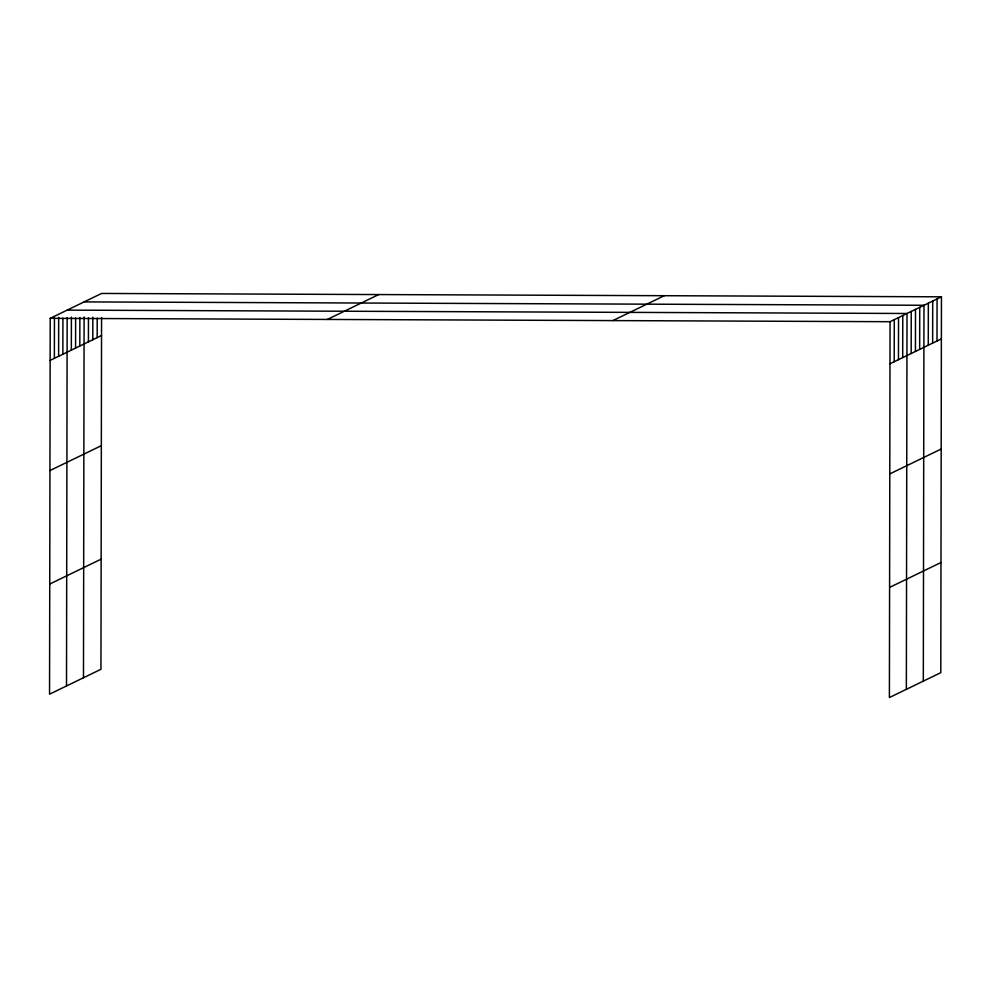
<?xml version="1.0" encoding="UTF-8"?>
<svg xmlns="http://www.w3.org/2000/svg" width="991" height="991" viewBox="0 0 991 991"><rect width="100%" height="100%" fill="white"/><g stroke="black" fill="none" stroke-linecap="round" stroke-linejoin="round"><path stroke-width="1.49" d="M941.45 296.817L890.054 321.703L889.398 697.553L940.793 672.666L941.45 296.817L101.602 293.447L50.207 318.334L49.55 694.183L100.946 669.297L101.565 317.492M54.369 358.346L54.443 317.789M58.618 356.302L58.68 317.244M62.854 354.245L62.916 318.185M66.508 685.97L67.153 317.64M71.34 350.133L71.389 317.083M75.576 348.089L75.626 318.037M79.813 346.032L79.862 317.492M83.479 677.757L84.099 316.934M88.422 341.858L88.472 317.826M92.795 339.752L92.832 317.207M97.168 337.634L97.205 318.099M894.216 361.715L894.291 319.647M898.453 359.659L898.527 317.603M902.702 357.602L902.776 315.547M906.356 689.34L907.013 313.49L67.165 310.121M911.175 353.502L911.249 311.434M915.424 351.446L915.498 309.39M919.66 349.389L919.735 307.334M923.315 681.127L923.971 305.278L84.136 301.908M928.27 345.227L928.344 303.159M932.642 343.109L932.717 301.041M937.003 340.991L937.077 298.935M50.132 360.402L101.528 335.515M327.352 319.449L378.76 294.562M49.946 470.552L101.342 445.665M49.748 584.033L101.144 559.147M612.896 320.589L664.304 295.702M889.98 363.771L941.376 338.885M889.782 473.909L941.19 449.022M889.584 587.403L940.992 562.516M50.207 318.334L890.054 321.703"/></g></svg>
